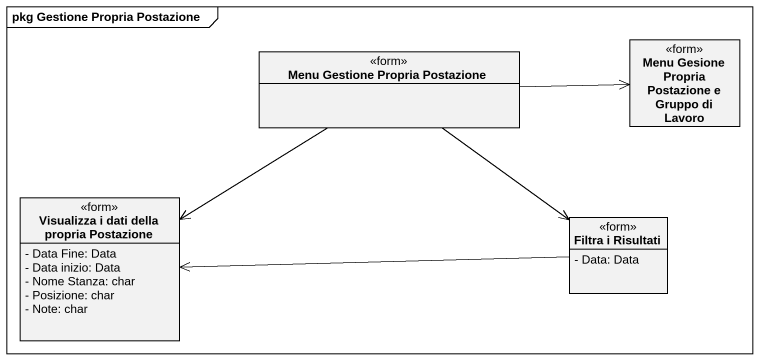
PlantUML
@startuml
mainframe pkg Gestione Propria Postazione
hide circle
hide empty members
skinparam classAttributeIconSize 0
class "Menu Gesione Propria Postazione e Gruppo di Lavoro" as Menu_Gesione_Propria <<form>>
class "Menu Gestione Propria Postazione" as Menu_Gestione_Propria <<form>>
class "Visualizza i dati della propria Postazione" as Visualizza_i_dati_della <<form>> {
  - Data Fine: Data
  - Data inizio: Data
  - Nome Stanza: char
  - Posizione: char
  - Note: char
}
class "Filtra i Risultati" as Filtra_i_Risultati <<form>> {
  - Data: Data
}
Menu_Gestione_Propria -right-> Menu_Gesione_Propria
Menu_Gestione_Propria --> Visualizza_i_dati_della
Menu_Gestione_Propria --> Filtra_i_Risultati
Filtra_i_Risultati -left-> Visualizza_i_dati_della
@enduml
